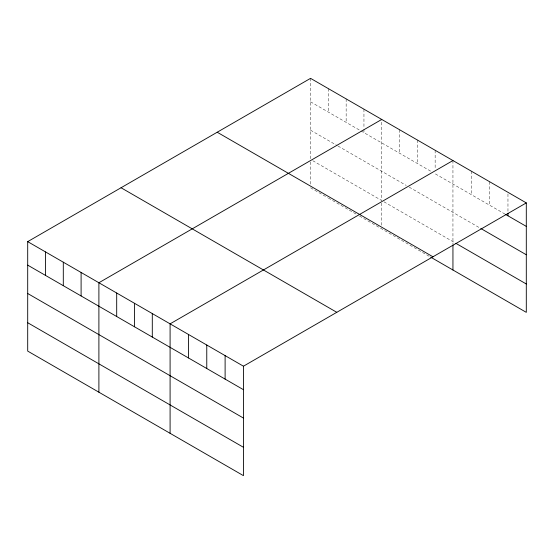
<?xml version="1.0" encoding="UTF-8"?>
<svg xmlns="http://www.w3.org/2000/svg" width="554" height="554" viewBox="0 0 554 554"><rect width="100%" height="100%" fill="white"/><g stroke="black" fill="none" stroke-linecap="round" stroke-linejoin="round"><path stroke-width="0.42" stroke-dasharray="2.77 2.08" d="M310.552 78.343L310.552 159.427M310.552 101.825L360.245 130.515M360.986 130.945L431.441 171.615M505.026 214.107L435.146 173.762L435.146 172.079M310.552 130.197L337.254 145.612M337.995 146.041L406.221 185.431M409.191 187.141L480.089 228.075M312.781 160.708L381.748 200.534L381.748 119.442M383.977 201.815L455.146 242.908M310.552 187.799L327.608 197.646M328.349 198.076L356.534 214.343M359.498 216.053L429.952 256.731M507.963 193.99L507.963 211.607M489.625 181.726L489.625 205.209M471.288 171.138L471.288 194.62M452.943 160.549L452.943 244.141M435.146 150.273L435.146 168.728M417.349 139.996L417.349 163.485M399.552 129.719L399.552 153.209M381.748 203.034L381.748 225.561M363.95 109.166L363.95 128.459M363.95 129.297L363.95 132.655M346.153 98.889L346.153 122.379M328.349 88.619L328.349 112.102M310.552 161.927L310.552 185.292"/><path stroke-width="0.83" d="M526.3 202.903L243.448 366.201L243.448 475.657L27.7 351.098L27.7 241.641L310.552 78.343L526.3 202.903L526.3 312.359L430.7 257.16M381.748 119.442L98.896 282.748L98.896 392.204M452.943 160.549L170.092 323.855L170.092 433.311M505.76 214.53L526.3 226.385M480.824 228.497L526.3 254.757M455.88 243.331L526.3 283.987M217.21 132.233L432.958 256.793M121.042 187.751L336.79 312.311M27.7 241.641L243.448 366.201M27.7 265.131L243.448 389.691M27.7 293.502L243.448 418.062M27.7 322.733L243.448 447.293M507.963 213.283L507.963 215.797M452.943 244.972L452.943 270.006M225.111 355.62L225.111 379.102M206.767 345.031L206.767 368.514M188.429 334.443L188.429 357.926M152.295 313.578L152.295 337.061M134.497 303.301L134.497 326.784M116.693 293.024L116.693 316.514M81.099 272.471L81.099 295.961M63.301 262.194L63.301 285.684M45.497 251.918L45.497 275.407"/></g></svg>
